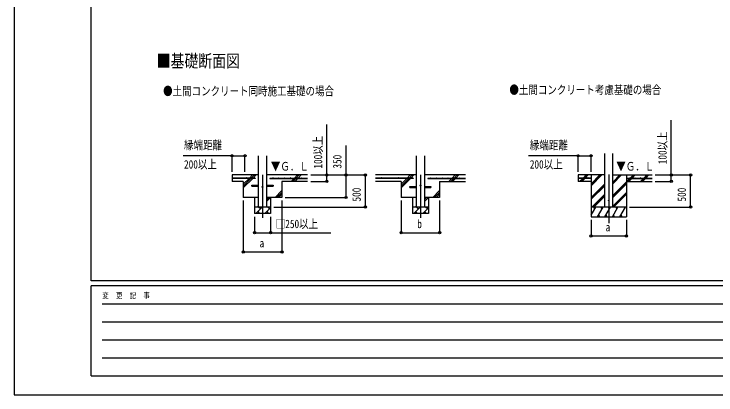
# Model space of a CAD drawing. Units: millimetres, scale not verified. Extents: x -16820 to 16820, y -11880 to 11880.
# Drawn here: x -16820 to -5891, y -11880 to -5940 of the extents above; entities that cross this region are included whole.
import ezdxf
from ezdxf.enums import TextEntityAlignment as Align

# ---------------------------------------------------------------- set-up
doc = ezdxf.new("R2010")
doc.units = ezdxf.units.MM
doc.header["$LTSCALE"] = 50
for name, color, linetype in [('0-2_USER1', 3, 'Continuous'), ('0-4_YKK_12', 2, 'Continuous'), ('0-5_YKK_13', 4, 'Continuous'), ('0-6_YKK_A1', 4, 'Continuous'), ('0-7_YKK_D', 6, 'Continuous'), ('0-8_YKK_ZWAK', 7, 'Continuous')]:
    doc.layers.add(name, color=color, linetype=linetype)
doc.styles.add('ＭＳ ゴシック', font='')
doc.styles.get('ＭＳ ゴシック').set_extended_font_data('MS Gothic')

msp = doc.modelspace()

# ---------------------------------------------------------------- linework, layer by layer
at = {"layer": '0-4_YKK_12'}
for p, q in [((-12949.92, -8450), (-12949.92, -9115.95)), ((-10492.92, -8450), (-10492.92, -9115.95)), ((-7560.92, -8440.79), (-7560.92, -9200))]:
    msp.add_line(p, q, dxfattribs=at)
at = {"layer": '0-5_YKK_13'}
for p, q in [((-13114.92, -8607), (-13012.42, -8607)), ((-13114.92, -8623), (-13114.92, -8607)), ((-13114.92, -8623), (-13012.42, -8623)), ((-12887.42, -8607), (-12784.92, -8607)), ((-12887.42, -8623), (-12784.92, -8623)), ((-12784.92, -8607), (-12784.92, -8623)), ((-10657.92, -8627), (-10555.42, -8627)), ((-10657.92, -8643), (-10657.92, -8627)), ((-10430.42, -8627), (-10327.92, -8627)), ((-10327.92, -8627), (-10327.92, -8643)), ((-10657.92, -8643), (-10555.42, -8643)), ((-10430.42, -8643), (-10327.92, -8643))]:
    msp.add_line(p, q, dxfattribs=at)
for centre, radius in [((-12949.92, -8635), 8), ((-10492.92, -8615), 8), ((-7560.92, -8850), 5)]:
    msp.add_circle(centre, radius, dxfattribs=at)
at = {"layer": '0-6_YKK_A1'}
for p, q in [((-13012.42, -8950), (-13012.42, -8150)), ((-12887.42, -8150), (-12887.42, -8950)), ((-10555.42, -8950), (-10555.42, -8150)), ((-10430.42, -8150), (-10430.42, -8950)), ((-7623.42, -8950), (-7623.42, -8114.65)), ((-7498.42, -8950), (-7498.42, -8114.65)), ((-13012.42, -8450), (-13424.92, -8450)), ((-13424.92, -8450), (-13424.92, -8550)), ((-13064.92, -8497.5), (-13424.92, -8497.5)), ((-13064.92, -8502.5), (-13424.92, -8502.5)), ((-13249.92, -8650), (-13102.42, -8502.5)), ((-13249.92, -8593.43), (-13158.99, -8502.5)), ((-13249.92, -8621.72), (-13130.71, -8502.5)), ((-13153.99, -8497.5), (-13106.49, -8450)), ((-13125.71, -8497.5), (-13078.21, -8450)), ((-13097.42, -8497.5), (-13049.92, -8450)), ((-13064.92, -8497.5), (-13064.92, -8502.5)), ((-12249.92, -8450), (-12887.42, -8450)), ((-12834.92, -8497.5), (-12249.92, -8497.5)), ((-12834.92, -8497.5), (-12834.92, -8502.5)), ((-12834.92, -8502.5), (-12249.92, -8502.5)), ((-12506.49, -8550), (-12458.99, -8502.5)), ((-12478.21, -8550), (-12430.71, -8502.5)), ((-12453.99, -8497.5), (-12406.49, -8450)), ((-12449.92, -8550), (-12402.42, -8502.5)), ((-12425.71, -8497.5), (-12378.21, -8450)), ((-12397.42, -8497.5), (-12349.92, -8450)), ((-10555.42, -8450), (-11192.92, -8450)), ((-10607.92, -8497.5), (-11192.92, -8497.5)), ((-10607.92, -8502.5), (-11192.92, -8502.5)), ((-10792.92, -8650), (-10645.42, -8502.5)), ((-10792.92, -8593.43), (-10701.99, -8502.5)), ((-10792.92, -8621.72), (-10673.71, -8502.5)), ((-10696.99, -8497.5), (-10649.49, -8450)), ((-10668.71, -8497.5), (-10621.21, -8450)), ((-10640.42, -8497.5), (-10592.92, -8450)), ((-10607.92, -8497.5), (-10607.92, -8502.5)), ((-9792.92, -8450), (-10430.42, -8450)), ((-10377.92, -8497.5), (-9792.92, -8497.5)), ((-10377.92, -8497.5), (-10377.92, -8502.5)), ((-10377.92, -8502.5), (-9792.92, -8502.5)), ((-10049.49, -8550), (-10001.99, -8502.5)), ((-10021.21, -8550), (-9973.71, -8502.5)), ((-9996.99, -8497.5), (-9949.49, -8450)), ((-9992.92, -8550), (-9945.42, -8502.5)), ((-9968.71, -8497.5), (-9921.21, -8450)), ((-9940.42, -8497.5), (-9892.92, -8450)), ((-7835.92, -8497.5), (-8035.92, -8497.5)), ((-7835.92, -8502.5), (-8035.92, -8502.5)), ((-8008.05, -8548.6), (-7961.96, -8502.5)), ((-7995.31, -8550), (-7947.81, -8502.5)), ((-7981.17, -8550), (-7933.67, -8502.5)), ((-7956.96, -8497.5), (-7909.46, -8450)), ((-7942.81, -8497.5), (-7895.31, -8450)), ((-7928.67, -8497.5), (-7881.17, -8450)), ((-7835.92, -8450), (-7835.92, -9100)), ((-7835.92, -8616.88), (-7669.04, -8450)), ((-7835.92, -8602.74), (-7683.18, -8450)), ((-7835.92, -8588.6), (-7697.32, -8450)), ((-7835.92, -8497.5), (-7835.92, -8502.5)), ((-7498.42, -8587.75), (-7360.67, -8450)), ((-7498.42, -8573.61), (-7374.81, -8450)), ((-7498.42, -8559.46), (-7388.96, -8450)), ((-7498.42, -8450), (-6885.92, -8450)), ((-7285.92, -8450), (-7285.92, -9100)), ((-7285.92, -8497.5), (-6885.92, -8497.5)), ((-7285.92, -8497.5), (-7285.92, -8502.5)), ((-7285.92, -8502.5), (-6885.92, -8502.5)), ((-7276.82, -8550), (-7229.32, -8502.5)), ((-7262.68, -8550), (-7215.18, -8502.5)), ((-7248.54, -8550), (-7201.04, -8502.5)), ((-7224.32, -8497.5), (-7176.82, -8450)), ((-7210.18, -8497.5), (-7162.68, -8450)), ((-7196.04, -8497.5), (-7148.54, -8450)), ((-7064.69, -8550), (-7017.19, -8502.5)), ((-7050.55, -8550), (-7003.05, -8502.5)), ((-7036.41, -8550), (-6988.91, -8502.5)), ((-7012.19, -8497.5), (-6964.69, -8450)), ((-6998.05, -8497.5), (-6950.55, -8450)), ((-6983.91, -8497.5), (-6936.41, -8450)), ((-13249.92, -8550), (-13424.92, -8550)), ((-13249.92, -8550), (-13249.92, -8800)), ((-12249.92, -8550), (-12649.92, -8550)), ((-12649.92, -8550), (-12649.92, -8800)), ((-10792.92, -8550), (-11192.92, -8550)), ((-10792.92, -8550), (-10792.92, -8800)), ((-10192.92, -8550), (-10192.92, -8800)), ((-10192.92, -8550), (-9792.92, -8550)), ((-7835.92, -8550), (-8035.92, -8550)), ((-7835.92, -8800.73), (-7623.42, -8588.23)), ((-7835.92, -8814.87), (-7623.42, -8602.37)), ((-7835.92, -8829.01), (-7623.42, -8616.51)), ((-7498.42, -8771.59), (-7285.92, -8559.1)), ((-7498.42, -8785.74), (-7285.92, -8573.24)), ((-7498.42, -8799.88), (-7285.92, -8587.38)), ((-7285.92, -8550), (-6885.92, -8550)), ((-12756.49, -8800), (-12649.92, -8693.43)), ((-12728.21, -8800), (-12649.92, -8721.72)), ((-10299.49, -8800), (-10192.92, -8693.43)), ((-10271.21, -8800), (-10192.92, -8721.72)), ((-7498.42, -8933.72), (-7285.92, -8721.23)), ((-7498.42, -8947.87), (-7285.92, -8735.37)), ((-13012.42, -8800), (-13249.92, -8800)), ((-13074.92, -8800), (-13074.92, -9050)), ((-12887.42, -8861.67), (-12825.75, -8800)), ((-12887.42, -8833.38), (-12854.04, -8800)), ((-12649.92, -8800), (-12887.42, -8800)), ((-12824.92, -8800), (-12824.92, -9050)), ((-12699.92, -8800), (-12649.92, -8750)), ((-10555.42, -8800), (-10792.92, -8800)), ((-10617.92, -8800), (-10617.92, -9050)), ((-10430.42, -8861.67), (-10368.75, -8800)), ((-10430.42, -8833.38), (-10397.04, -8800)), ((-10192.92, -8800), (-10430.42, -8800)), ((-10367.92, -8800), (-10367.92, -9050)), ((-10242.92, -8800), (-10192.92, -8750)), ((-7823.06, -8950), (-7623.42, -8750.36)), ((-7808.92, -8950), (-7623.42, -8764.5)), ((-7794.78, -8950), (-7623.42, -8778.64)), ((-7486.41, -8950), (-7285.92, -8749.51)), ((-12824.92, -8950), (-13074.92, -8950)), ((-13054.18, -9050), (-12954.18, -8950)), ((-13032.32, -8950), (-13012.42, -8930.1)), ((-12982.74, -8978.55), (-13011.29, -8950)), ((-12841.32, -8978.55), (-12869.87, -8950)), ((-10367.92, -8950), (-10617.92, -8950)), ((-10597.18, -9050), (-10497.18, -8950)), ((-10575.32, -8950), (-10555.42, -8930.1)), ((-10525.74, -8978.55), (-10554.29, -8950)), ((-10384.32, -8978.55), (-10412.87, -8950)), ((-7285.92, -8950), (-7835.92, -8950)), ((-7835.92, -9075.45), (-7763.49, -8950)), ((-7778.49, -8975.98), (-7793.49, -8950)), ((-7734.62, -9100), (-7648.02, -8950)), ((-7663.02, -8975.98), (-7678.02, -8950)), ((-7619.15, -9100), (-7532.55, -8950)), ((-7547.55, -8975.98), (-7562.55, -8950)), ((-7503.68, -9100), (-7417.08, -8950)), ((-7432.08, -8975.98), (-7447.08, -8950)), ((-7388.21, -9100), (-7301.61, -8950)), ((-7331.61, -8950), (-7331.61, -8950)), ((-12824.92, -9050), (-13074.92, -9050)), ((-13025.63, -9021.45), (-12997.08, -9050)), ((-12912.76, -9050), (-12824.92, -8962.16)), ((-12884.21, -9021.45), (-12855.66, -9050)), ((-10367.92, -9050), (-10617.92, -9050)), ((-10568.63, -9021.45), (-10540.08, -9050)), ((-10455.76, -9050), (-10367.92, -8962.16)), ((-10427.21, -9021.45), (-10398.66, -9050)), ((-7835.92, -9100), (-7285.92, -9100)), ((-7719.63, -9074.02), (-7704.63, -9100)), ((-7604.16, -9074.02), (-7589.16, -9100)), ((-7488.68, -9074.02), (-7473.69, -9100)), ((-7373.22, -9074.02), (-7358.22, -9100))]:
    msp.add_line(p, q, dxfattribs=at)
msp.add_lwpolyline([(-7623.42, -8450), (-8035.92, -8450), (-8035.92, -8550)], dxfattribs=at)
for centre in [(-13379.92, -8495), (-13289.92, -8495), (-13199.92, -8495), (-13109.92, -8495), (-12789.92, -8495), (-12699.92, -8495), (-12609.92, -8495), (-12519.92, -8495), (-12429.92, -8495), (-12339.92, -8495), (-11102.92, -8495), (-11012.92, -8495), (-10922.92, -8495), (-10832.92, -8495), (-10742.92, -8495), (-10652.92, -8495), (-10332.92, -8495), (-10242.92, -8495), (-10152.92, -8495), (-10062.92, -8495), (-9972.92, -8495), (-9882.92, -8495), (-7970.92, -8495), (-7880.92, -8495), (-7240.92, -8495), (-7150.92, -8495), (-7060.92, -8495), (-6970.92, -8495)]:
    msp.add_circle(centre, 2.5, dxfattribs=at)
at = {"layer": '0-7_YKK_D'}
for p, q in [((-13420.07, -8150), (-14187.39, -8150)), ((-13424.92, -8400), (-13424.92, -8149)), ((-13424.92, -8150), (-13224.92, -8150)), ((-13224.92, -8400), (-13224.92, -8149)), ((-8035.92, -8150), (-8811.24, -8150)), ((-8035.92, -8400), (-8035.92, -8149)), ((-8035.92, -8150), (-7835.92, -8150)), ((-7835.92, -8400), (-7835.92, -8149)), ((-12199.92, -8450), (-11948.92, -8450)), ((-12199.92, -8450), (-11348.92, -8450)), ((-12199.92, -8450), (-11648.92, -8450)), ((-11349.92, -8950), (-11349.92, -8450)), ((-6835.92, -8450), (-6284.92, -8450)), ((-6835.92, -8450), (-6584.92, -8450)), ((-6285.92, -8950), (-6285.92, -8450)), ((-12199.92, -8550), (-11948.92, -8550)), ((-6835.92, -8550), (-6584.92, -8550)), ((-13249.92, -8850), (-13249.92, -9651)), ((-12648.92, -8850), (-12648.92, -9651)), ((-12599.92, -8800), (-11648.92, -8800)), ((-10792.92, -8850), (-10792.92, -9351)), ((-10192.92, -8850), (-10192.92, -9351)), ((-12774.92, -8950), (-11348.92, -8950)), ((-7235.92, -8950), (-6284.92, -8950)), ((-13074.92, -9100), (-13074.92, -9351)), ((-12824.92, -9100), (-12824.92, -9351)), ((-7835.92, -9150), (-7835.92, -9401)), ((-7285.92, -9150), (-7285.92, -9401)), ((-10792.92, -9350), (-10192.92, -9350)), ((-7835.92, -9400), (-7285.92, -9400)), ((-13249.92, -9650), (-12648.92, -9650))]:
    msp.add_line(p, q, dxfattribs=at)
for points in [[(-6585.92, -8550), (-6585.92, -8450), (-6585.92, -7597.2)], [(-11949.92, -8550), (-11949.92, -8450), (-11949.92, -7665.2)], [(-11649.92, -8800), (-11649.92, -8450), (-11649.92, -7991.6)], [(-13074.92, -9350), (-12824.92, -9350), (-11886.52, -9350)]]:
    msp.add_lwpolyline(points, dxfattribs=at)
for centre in [(-13424.92, -8150), (-13224.92, -8150), (-8035.92, -8150), (-7835.92, -8150), (-11949.92, -8450), (-11649.92, -8450), (-11349.92, -8450), (-6585.92, -8450), (-6285.92, -8450), (-11949.92, -8550), (-6585.92, -8550), (-11649.92, -8800), (-11349.92, -8950), (-6285.92, -8950), (-13074.92, -9350), (-12824.92, -9350), (-10792.92, -9350), (-10192.92, -9350), (-7835.92, -9400), (-7285.92, -9400), (-13249.92, -9650), (-12648.92, -9650)]:
    msp.add_circle(centre, 17, dxfattribs=at)
at = {"layer": '0-8_YKK_ZWAK'}
for p, q in [((-15619.92, -10100), (-15619.92, 11100)), ((15580.08, -10100), (-15619.92, -10100)), ((-5219.92, -10180), (-15619.92, -10180)), ((-15619.92, -11580), (-15619.92, -10180)), ((-15449.92, -10460), (-5419.92, -10460)), ((-15449.92, -10740), (-5419.92, -10740)), ((-15449.92, -11020), (-5419.92, -11020)), ((-15449.92, -11300), (-5419.92, -11300)), ((-15619.92, -11580), (-5219.92, -11580))]:
    msp.add_line(p, q, dxfattribs=at)
msp.add_lwpolyline([(-16820, -11880), (16820, -11880), (16820, 11880), (-16820, 11880)], close=True, dxfattribs=at)

# ---------------------------------------------------------------- texts
at = {"layer": '0-2_USER1', "style": 'ＭＳ ゴシック', "width": 0.8}
for s, height, p in [('■基礎断面図', 197.9, (-14598.45, -6830.1)), ('●土間コンクリート同時施工基礎の場合', 132, (-14498.9, -7248.1)), ('●土間コンクリート考慮基礎の場合', 132, (-9106.98, -7228.75))]:
    msp.add_text(s, height=height, dxfattribs=at).set_placement(p, align=Align.BOTTOM_LEFT)
at = {"layer": '0-6_YKK_A1', "style": 'ＭＳ ゴシック', "width": 0.8}
for p in [(-12821.16, -8421.55), (-7443.18, -8421.55)]:
    msp.add_text('▼Ｇ．Ｌ', height=132, dxfattribs=at).set_placement(p, align=Align.BOTTOM_LEFT)
at = {"layer": '0-7_YKK_D', "style": 'ＭＳ ゴシック', "width": 0.8}
for s, p in [('100以上', (-11981.92, -8350)), ('100以上', (-6617.92, -8282)), ('350', (-11681.92, -8350)), ('500', (-11381.92, -8863.2)), ('500', (-6317.92, -8863.2))]:
    msp.add_text(s, height=132, rotation=90, dxfattribs=at).set_placement(p, align=Align.BOTTOM_LEFT)
for s, p in [('縁端距離', (-14172.87, -8090)), ('縁端距離', (-8788.72, -8090)), ('200以上', (-14172.87, -8390)), ('200以上', (-8788.72, -8390)), ('□250以上', (-12744.12, -9318)), ('b', (-10540.92, -9318)), ('a', (-7608.92, -9368)), ('a', (-12997.42, -9618))]:
    msp.add_text(s, height=132, dxfattribs=at).set_placement(p, align=Align.BOTTOM_LEFT)
at = {"layer": '0-8_YKK_ZWAK', "style": 'ＭＳ ゴシック', "width": 0.8}
msp.add_text('変  更  記  事', height=87.98, dxfattribs=at).set_placement((-15445.24, -10400), align=Align.BOTTOM_LEFT)

doc.saveas('drawing.dxf')
